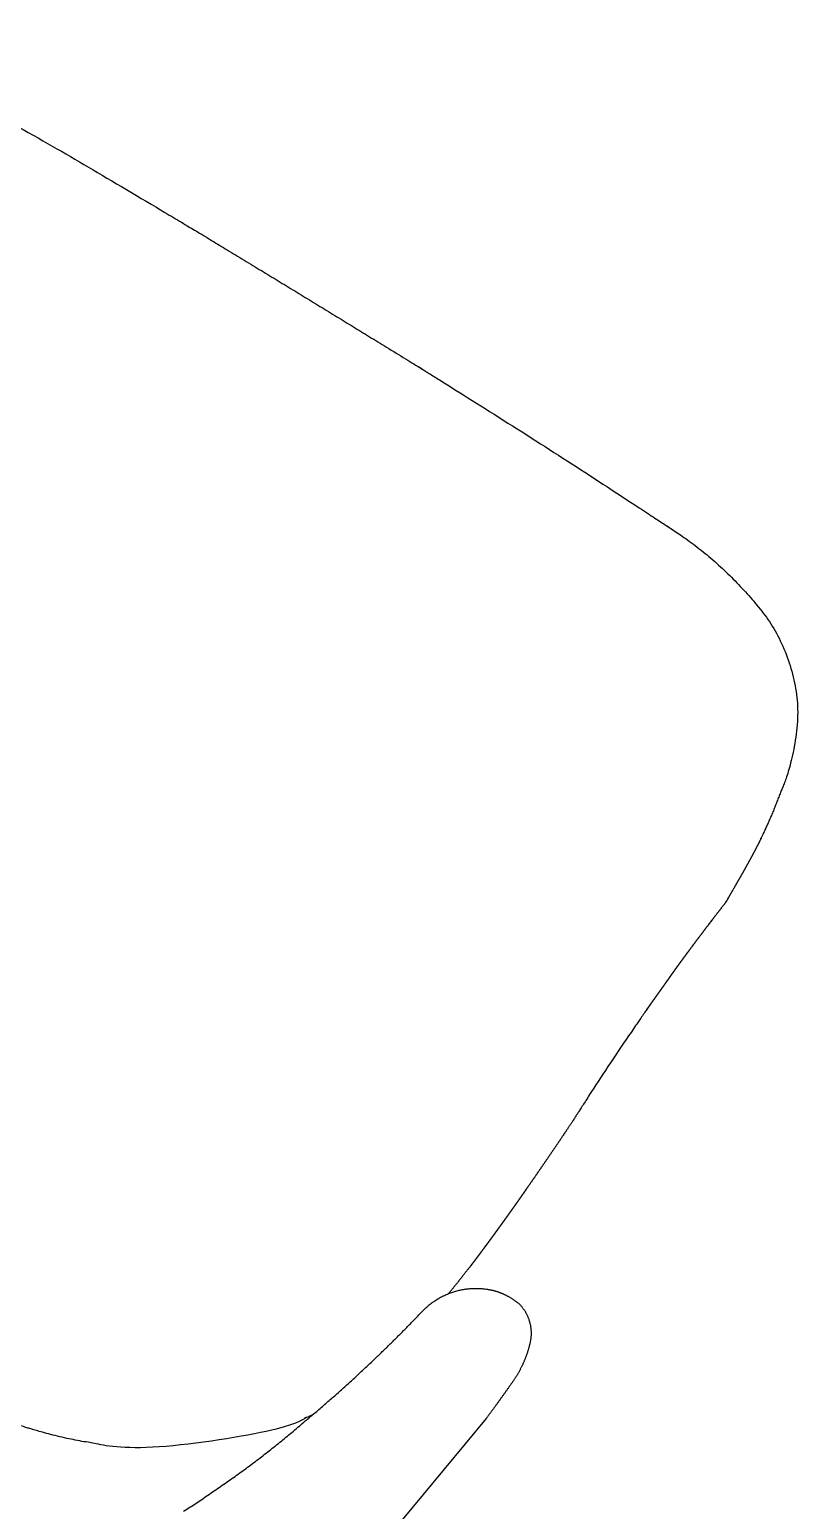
# Model space of a CAD drawing. Header units: inches. Extents: x 1174834 to 1369688, y -175882 to -108740.
# Drawn here: x 1319540 to 1319886, y -170013 to -169348 of the extents above; entities that cross this region are included whole.
import ezdxf

# ---------------------------------------------------------------- set-up
doc = ezdxf.new("R2010")
doc.units = ezdxf.units.IN
doc.header["$LTSCALE"] = 500
doc.header["$MEASUREMENT"] = 0
doc.linetypes.add('DASH', pattern=[0.35, 0.25, -0.1])
doc.layers.add('FF-FURN', color=51, linetype='Continuous')

# ---------------------------------------------------------------- blocks, each defined once
blk = doc.blocks.new('A$C48916692')
at = {"color": 3, "linetype": 'DASH', "ltscale": 150}
blk.add_lwpolyline([(10575.94, 6895.24), (10575.54, 6894.54), (10575.12, 6893.84), (10574.71, 6893.15), (10574.28, 6892.46), (10573.86, 6891.77), (10573.42, 6891.09), (10572.98, 6890.41), (10572.54, 6889.73), (10572.09, 6889.06), (10571.64, 6888.39), (10571.18, 6887.73), (10570.72, 6887.06), (10570.25, 6886.4), (10569.77, 6885.75), (10569.29, 6885.1), (10568.81, 6884.37), (10568.33, 6883.64), (10567.84, 6882.91), (10567.35, 6882.19), (10566.87, 6881.46), (10566.38, 6880.74), (10565.89, 6880.02), (10565.39, 6879.3), (10564.9, 6878.57), (10564.4, 6877.85), (10563.91, 6877.14), (10563.41, 6876.42), (10562.91, 6875.7), (10562.4, 6874.99), (10561.9, 6874.27), (10561.4, 6873.56), (10560.89, 6872.84), (10560.38, 6872.13), (10559.88, 6871.42), (10559.36, 6870.71), (10558.85, 6870), (10558.34, 6869.3), (10557.83, 6868.59), (10557.31, 6867.88), (10556.79, 6867.18), (10556.27, 6866.48), (10555.75, 6865.77), (10555.23, 6865.07), (10554.71, 6864.37), (10554.18, 6863.67), (10553.66, 6862.98), (10553.13, 6862.28), (10552.6, 6861.58), (10552.07, 6860.89), (10551.54, 6860.19), (10551, 6859.5), (10550.47, 6858.81), (10549.93, 6858.12), (10549.4, 6857.43), (10548.86, 6856.74), (10548.32, 6856.06), (10547.78, 6855.37), (10547.23, 6854.68), (10546.69, 6854), (10546.14, 6853.32), (10545.59, 6852.64), (10545.05, 6851.96), (10544.5, 6851.28), (10543.94, 6850.6), (10543.39, 6849.92), (10542.84, 6849.25), (10542.28, 6848.57), (10541.72, 6847.9), (10541.17, 6847.23), (10540.61, 6846.55), (10540.05, 6845.88), (10539.48, 6845.21), (10538.92, 6844.55), (10538.35, 6843.88), (10537.79, 6843.21), (10537.22, 6842.55), (10536.65, 6841.89), (10536.08, 6841.22), (10535.51, 6840.56), (10535.08, 6840.05), (10534.65, 6839.53), (10534.22, 6839.02), (10533.78, 6838.51), (10533.35, 6838), (10532.92, 6837.48), (10532.48, 6836.97), (10532.05, 6836.46), (10531.62, 6835.95), (10531.18, 6835.44), (10530.74, 6834.93), (10530.31, 6834.42), (10529.87, 6833.91), (10529.43, 6833.4), (10529, 6832.89), (10528.56, 6832.39), (10528.12, 6831.88), (10527.68, 6831.37), (10527.24, 6830.87), (10526.8, 6830.36), (10526.36, 6829.86), (10525.92, 6829.35), (10525.47, 6828.85), (10525.03, 6828.34), (10524.59, 6827.84), (10524.15, 6827.34), (10523.7, 6826.83), (10523.26, 6826.33), (10522.81, 6825.83), (10522.37, 6825.33), (10521.92, 6824.83), (10521.47, 6824.33), (10521.02, 6823.83), (10520.58, 6823.33), (10520.13, 6822.83), (10519.68, 6822.33), (10519.23, 6821.83), (10518.78, 6821.34), (10518.33, 6820.84), (10517.88, 6820.34), (10517.43, 6819.85), (10516.98, 6819.35), (10516.52, 6818.86), (10516.07, 6818.36), (10515.62, 6817.87), (10515.16, 6817.37), (10514.71, 6816.88), (10514.25, 6816.39), (10513.8, 6815.9), (10513.34, 6815.4), (10512.88, 6814.91), (10512.43, 6814.42), (10511.97, 6813.93), (10511.51, 6813.44), (10511.05, 6812.95), (10510.59, 6812.46), (10510.13, 6811.98), (10509.67, 6811.49), (10509.21, 6811), (10508.75, 6810.51), (10508.29, 6810.03), (10507.83, 6809.54), (10507.36, 6809.06), (10506.9, 6808.57), (10506.59, 6808.24), (10506.27, 6807.91), (10505.95, 6807.58), (10505.64, 6807.26), (10505.32, 6806.93), (10505, 6806.6), (10504.69, 6806.27), (10504.37, 6805.94), (10504.05, 6805.62), (10503.73, 6805.29), (10503.42, 6804.96), (10503.1, 6804.63), (10502.78, 6804.31), (10502.46, 6803.98), (10502.14, 6803.66), (10501.82, 6803.33), (10501.5, 6803), (10501.18, 6802.68), (10500.86, 6802.35), (10500.54, 6802.03), (10500.22, 6801.7), (10499.9, 6801.38), (10499.58, 6801.05), (10499.26, 6800.73), (10498.94, 6800.41), (10498.62, 6800.08), (10498.3, 6799.76), (10497.98, 6799.44), (10497.65, 6799.11), (10497.33, 6798.79), (10497.01, 6798.47), (10496.69, 6798.15), (10496.36, 6797.82), (10496.04, 6797.5), (10495.72, 6797.18), (10495.39, 6796.86), (10495.07, 6796.54), (10494.75, 6796.22), (10494.42, 6795.9), (10494.1, 6795.58), (10493.77, 6795.26), (10493.45, 6794.94), (10493.12, 6794.62), (10492.8, 6794.3), (10492.47, 6793.98), (10492.15, 6793.66), (10491.82, 6793.34), (10491.49, 6793.02), (10491.17, 6792.7), (10490.84, 6792.38), (10490.51, 6792.06), (10490.19, 6791.75), (10489.86, 6791.43), (10489.53, 6791.11), (10489.2, 6790.79), (10488.88, 6790.48), (10488.55, 6790.16), (10488.22, 6789.84), (10487.89, 6789.53), (10487.56, 6789.21), (10487.23, 6788.9), (10486.9, 6788.58), (10486.57, 6788.27), (10486.24, 6787.95), (10485.89, 6787.61), (10485.54, 6787.26), (10485.19, 6786.9), (10484.85, 6786.55), (10484.52, 6786.18), (10484.19, 6785.81), (10483.87, 6785.44), (10483.55, 6785.06), (10483.24, 6784.68), (10482.93, 6784.29), (10482.63, 6783.9), (10482.34, 6783.5), (10482.05, 6783.1), (10481.77, 6782.69), (10481.49, 6782.29), (10481.22, 6781.87), (10480.96, 6781.45), (10480.7, 6781.03), (10480.45, 6780.61), (10480.2, 6780.18), (10479.96, 6779.75), (10479.73, 6779.31), (10479.51, 6778.87), (10479.29, 6778.43), (10479.07, 6777.98), (10478.87, 6777.54), (10478.67, 6777.08), (10478.48, 6776.63), (10478.29, 6776.17), (10478.11, 6775.71), (10477.94, 6775.25), (10477.77, 6774.78), (10477.62, 6774.31), (10477.46, 6773.84), (10477.32, 6773.37), (10477.18, 6772.9), (10477.05, 6772.42), (10476.93, 6771.94), (10476.81, 6771.46), (10476.7, 6770.98), (10476.6, 6770.5), (10476.51, 6770.01), (10476.42, 6769.53), (10476.34, 6769.04), (10476.27, 6768.55), (10476.2, 6768.06), (10476.14, 6767.57), (10476.09, 6767.08), (10476.05, 6766.59), (10476.01, 6766.1), (10475.98, 6765.6), (10475.96, 6765.11), (10475.95, 6764.62), (10475.94, 6764.12), (10475.94, 6763.63), (10475.95, 6763.13), (10475.96, 6762.64), (10475.98, 6762.15), (10476.01, 6761.65), (10476.05, 6761.16), (10476.09, 6760.67), (10476.14, 6760.18), (10476.2, 6759.69), (10476.27, 6759.2), (10476.31, 6758.94), (10476.35, 6758.67), (10476.39, 6758.41), (10476.43, 6758.15), (10476.48, 6757.89), (10476.53, 6757.63), (10476.58, 6757.37), (10476.64, 6757.11), (10476.69, 6756.85), (10476.75, 6756.59), (10476.82, 6756.33), (10476.88, 6756.07), (10476.95, 6755.82), (10477.02, 6755.56), (10477.09, 6755.31), (10477.16, 6755.05), (10477.24, 6754.8), (10477.31, 6754.54), (10477.4, 6754.29), (10477.48, 6754.04), (10477.56, 6753.79), (10477.65, 6753.54), (10477.74, 6753.29), (10477.83, 6753.04), (10477.93, 6752.79), (10478.03, 6752.54), (10478.12, 6752.3), (10478.23, 6752.05), (10478.33, 6751.81), (10478.44, 6751.56), (10478.54, 6751.32), (10478.66, 6751.08), (10478.77, 6750.84), (10478.88, 6750.6), (10479, 6750.36), (10479.12, 6750.13), (10479.24, 6749.89), (10479.37, 6749.66), (10479.49, 6749.42), (10479.62, 6749.19), (10479.75, 6748.96), (10479.88, 6748.73), (10480.02, 6748.5), (10480.15, 6748.27), (10480.29, 6748.05), (10480.43, 6747.82), (10480.58, 6747.6), (10480.72, 6747.38), (10480.87, 6747.15), (10481.02, 6746.93), (10481.17, 6746.72), (10481.32, 6746.5), (10481.48, 6746.28), (10481.63, 6746.07), (10481.79, 6745.86), (10481.95, 6745.65), (10482.12, 6745.44), (10482.28, 6745.23), (10482.45, 6745.02), (10482.62, 6744.82), (10482.79, 6744.62), (10482.96, 6744.41), (10483.14, 6744.21), (10483.31, 6744.02), (10483.52, 6743.83), (10483.73, 6743.65), (10483.95, 6743.46), (10484.17, 6743.29), (10484.39, 6743.11), (10484.61, 6742.94), (10484.84, 6742.77), (10485.06, 6742.61), (10485.3, 6742.45), (10485.53, 6742.29), (10485.76, 6742.14), (10486, 6741.99), (10486.24, 6741.84), (10486.48, 6741.69), (10486.73, 6741.55), (10486.97, 6741.42), (10487.22, 6741.29), (10487.47, 6741.16), (10487.72, 6741.03), (10487.97, 6740.91), (10488.23, 6740.79), (10488.49, 6740.68), (10488.74, 6740.57), (10489, 6740.46), (10489.27, 6740.36), (10489.53, 6740.26), (10489.79, 6740.17), (10490.06, 6740.07), (10490.33, 6739.99), (10490.6, 6739.9), (10490.87, 6739.83), (10491.14, 6739.75), (10491.41, 6739.68), (10491.68, 6739.61), (10491.96, 6739.55), (10492.23, 6739.49), (10492.51, 6739.44), (10492.78, 6739.39), (10493.06, 6739.34), (10493.34, 6739.3), (10493.62, 6739.26), (10493.9, 6739.23), (10494.18, 6739.2), (10494.46, 6739.17), (10494.74, 6739.15), (10495.02, 6739.13), (10495.3, 6739.12), (10495.58, 6739.11), (10495.86, 6739.1), (10496.14, 6739.1), (10496.42, 6739.1), (10496.7, 6739.11), (10496.98, 6739.12), (10497.26, 6739.14), (10497.54, 6739.16), (10497.82, 6739.18), (10498.1, 6739.21), (10498.38, 6739.24), (10498.66, 6739.28), (10498.94, 6739.32), (10499.22, 6739.37), (10499.49, 6739.41), (10499.77, 6739.47), (10500.05, 6739.52), (10500.34, 6739.59), (10500.64, 6739.66), (10500.93, 6739.73), (10501.22, 6739.8), (10501.52, 6739.87), (10501.81, 6739.94), (10502.1, 6740.02), (10502.4, 6740.1), (10502.69, 6740.18), (10502.98, 6740.26), (10503.27, 6740.34), (10503.56, 6740.43), (10503.85, 6740.51), (10504.14, 6740.6), (10504.43, 6740.69), (10504.71, 6740.79), (10505, 6740.88), (10505.29, 6740.98), (10505.57, 6741.07), (10505.86, 6741.17), (10506.14, 6741.27), (10506.43, 6741.38), (10506.71, 6741.48), (10506.99, 6741.59), (10507.28, 6741.7), (10507.56, 6741.81), (10507.84, 6741.92), (10508.12, 6742.03), (10508.4, 6742.15), (10508.68, 6742.26), (10508.96, 6742.38), (10509.23, 6742.5), (10509.51, 6742.62), (10509.79, 6742.75), (10510.06, 6742.87), (10510.34, 6743), (10510.61, 6743.13), (10510.88, 6743.26), (10511.15, 6743.39), (10511.43, 6743.53), (10511.7, 6743.66), (10511.96, 6743.8), (10512.23, 6743.94), (10512.5, 6744.08), (10512.77, 6744.22), (10513.03, 6744.36), (10513.3, 6744.51), (10513.56, 6744.66), (10513.83, 6744.8), (10514.09, 6744.95), (10514.35, 6745.11), (10514.61, 6745.26), (10514.87, 6745.41), (10515.13, 6745.57), (10515.39, 6745.73), (10515.64, 6745.89), (10515.9, 6746.05), (10516.15, 6746.21), (10516.41, 6746.38), (10516.66, 6746.54), (10516.91, 6746.71), (10517.16, 6746.88), (10517.41, 6747.05), (10517.66, 6747.23), (10517.92, 6747.41), (10518.19, 6747.59), (10518.46, 6747.78), (10518.72, 6747.96), (10518.99, 6748.15), (10519.25, 6748.33), (10519.51, 6748.52), (10519.78, 6748.7), (10520.04, 6748.89), (10520.31, 6749.08), (10520.57, 6749.26), (10520.84, 6749.45), (10521.1, 6749.63), (10521.37, 6749.82), (10521.63, 6750.01), (10521.89, 6750.19), (10522.16, 6750.38), (10522.42, 6750.57), (10522.68, 6750.75), (10522.95, 6750.94), (10523.21, 6751.13), (10523.47, 6751.32), (10523.74, 6751.5), (10524, 6751.69), (10524.26, 6751.88), (10524.53, 6752.07), (10524.79, 6752.26), (10525.05, 6752.44), (10525.31, 6752.63), (10525.57, 6752.82), (10525.84, 6753.01), (10526.1, 6753.2), (10526.36, 6753.39), (10526.62, 6753.58), (10526.88, 6753.77), (10527.15, 6753.96), (10527.41, 6754.15), (10527.67, 6754.34), (10527.93, 6754.53), (10528.19, 6754.72), (10528.45, 6754.91), (10528.71, 6755.1), (10528.97, 6755.29), (10529.24, 6755.48), (10529.5, 6755.67), (10529.76, 6755.86), (10530.02, 6756.05), (10530.28, 6756.25), (10530.54, 6756.44), (10530.8, 6756.63), (10531.06, 6756.82), (10531.32, 6757.01), (10531.58, 6757.21), (10531.84, 6757.4), (10532.1, 6757.59), (10532.36, 6757.78), (10532.61, 6757.98), (10532.87, 6758.17), (10533.13, 6758.36), (10533.39, 6758.56), (10533.65, 6758.75), (10533.91, 6758.94), (10534.17, 6759.14), (10534.43, 6759.33), (10579.97, 6796.99)], dxfattribs=at)
blk.add_rational_spline([(10176.76, 7266.85), (10169.87, 7263.65), (10163.92, 7260.9), (10163.92, 7260.9), (10163.92, 7260.9), (10162.17, 7260.06), (10160.38, 7259.2), (10157.38, 7257.74), (10154.24, 7256.19), (10151.09, 7254.64), (10147.79, 7252.97), (10144.49, 7251.31), (10140.97, 7249.51), (10137.45, 7247.71), (10133.7, 7245.75), (10129.95, 7243.8), (10126.08, 7241.75), (10122.21, 7239.7), (10118.19, 7237.54), (10114.16, 7235.39), (10110.02, 7233.13), (10105.87, 7230.88), (10101.57, 7228.52), (10097.26, 7226.16), (10092.81, 7223.69), (10060.31, 7204.45), (10026.68, 7187.26), (10026.28, 7187.04), (10025.93, 7186.86), (10025.16, 7186.45), (10024.5, 7186.1), (10023.84, 7185.76), (10023.05, 7185.35), (10022.27, 7184.94), (10021.44, 7184.52), (10020.62, 7184.1), (10019.17, 7183.36), (10017.71, 7182.62), (10015.82, 7181.68), (10013.93, 7180.74), (10011.95, 7179.76), (10009.97, 7178.79), (10007.62, 7177.65), (10005.27, 7176.51), (10002.94, 7175.39), (10000.63, 7174.28), (9998.49, 7173.27), (9998.48, 7173.26), (9998.47, 7173.26), (9998.14, 7173.1), (9997.7, 7172.9), (9997.26, 7172.7), (9996.8, 7172.49), (9996.78, 7172.48), (9996.76, 7172.47), (9992.01, 7170.2), (9987.24, 7167.98), (9986.1, 7167.25), (9984.94, 7166.5), (9982.66, 7165.03), (9980.48, 7163.61), (9978.31, 7162.19), (9976.8, 7161.2), (9975.29, 7160.21), (9974.25, 7159.53), (9973.21, 7158.84), (9972.23, 7158.19), (9971.24, 7157.54), (9970.26, 7156.88), (9969.28, 7156.22), (9968.31, 7155.56), (9967.33, 7154.9), (9966.36, 7154.23), (9965.4, 7153.55), (9964.29, 7152.77), (9963.18, 7151.99), (9962.11, 7151.21), (9961.05, 7150.44), (9959.73, 7149.47), (9947.82, 7140.33), (9936.99, 7129.93), (9907.9, 7103.52), (9912.28, 7064.47), (9912.28, 7064.47), (9912.28, 7064.47), (9917.22, 7033.36), (9933.25, 7006.24), (9965.51, 6948.74), (9999.47, 6892.22), (10015.16, 6866.21), (10031, 6840.3), (10046.8, 6814.37), (10062.76, 6788.53), (10062.76, 6788.53), (10062.76, 6788.53), (10097.51, 6732.49), (10133.9, 6677.51), (10133.9, 6677.51), (10133.9, 6677.51), (10150.69, 6650.85), (10176.11, 6632.24), (10208.84, 6610.49), (10245.63, 6624.3), (10259.83, 6629.17), (10273.39, 6635.59), (10274.86, 6636.32), (10276.04, 6636.91), (10277.21, 6637.5), (10278.41, 6638.13), (10279.62, 6638.76), (10280.66, 6639.31), (10281.7, 6639.87), (10282.73, 6640.43), (10283.77, 6641), (10284.8, 6641.57), (10285.83, 6642.14), (10286.86, 6642.72), (10287.89, 6643.29), (10288.98, 6643.9), (10290.06, 6644.51), (10291.63, 6645.4), (10293.2, 6646.29), (10295.46, 6647.58), (10297.72, 6648.87), (10300.07, 6650.23), (10301.26, 6650.92), (10302.43, 6651.59), (10302.43, 6651.59), (10302.43, 6651.59), (10306.59, 6654.82), (10310.78, 6658.01), (10310.78, 6658.01), (10310.78, 6658.01), (10310.8, 6658.02), (10310.82, 6658.04), (10311.21, 6658.35), (10311.59, 6658.65), (10311.97, 6658.95), (10312.26, 6659.17), (10312.27, 6659.18), (10312.28, 6659.18), (10314.16, 6660.62), (10316.21, 6662.17), (10318.26, 6663.73), (10320.35, 6665.3), (10322.44, 6666.87), (10324.21, 6668.18), (10325.98, 6669.5), (10327.68, 6670.75), (10329.39, 6672), (10330.71, 6672.96), (10332.03, 6673.92), (10332.78, 6674.45), (10333.53, 6674.99), (10334.25, 6675.51), (10334.98, 6676.02), (10335.59, 6676.45), (10336.2, 6676.88), (10336.91, 6677.38), (10337.24, 6677.6), (10337.61, 6677.86), (10337.61, 6677.86), (10337.61, 6677.86), (10368.27, 6699.91), (10400.24, 6720.02), (10400.24, 6720.02), (10400.24, 6720.02), (10404.47, 6722.86), (10408.54, 6725.6), (10412.61, 6728.35), (10416.51, 6731.01), (10420.4, 6733.67), (10424.17, 6736.26), (10427.93, 6738.85), (10431.51, 6741.36), (10435.1, 6743.86), (10438.56, 6746.31), (10442.01, 6748.75), (10445.22, 6751.05), (10448.43, 6753.36), (10451.42, 6755.54), (10454.41, 6757.71), (10457.23, 6759.8), (10460.04, 6761.89), (10462.71, 6763.89), (10464.3, 6765.09), (10465.84, 6766.26), (10465.84, 6766.26), (10465.84, 6766.26), (10472.11, 6771.15), (10478.29, 6776.16)], [0.999838019035, 0.999887936586, 1, 1, 1, 1, 1, 1, 1, 1, 1, 1, 1, 1, 1, 1, 1, 1, 1, 1, 1, 1, 1, 1, 1, 0.999520795268, 1, 1, 1, 1, 1, 1, 1, 1, 1, 1, 1, 1, 1, 1, 1, 1, 1, 1, 1, 1, 1, 1, 1, 1, 1, 1, 1, 1, 1, 0.999990679768, 1, 1, 1, 1, 1, 1, 1, 1, 1, 1, 1, 1, 1, 1, 1, 1, 1, 1, 1, 1, 1, 1, 1, 0.998450804252, 1, 0.890297029991, 1, 1, 1, 0.982314669022, 1, 0.999889591183, 1, 0.999995732862, 1, 0.999995732859, 1, 1, 1, 0.999889591183, 1, 1, 1, 0.982314669022, 1, 0.890297029991, 1, 0.998450804252, 1, 1, 1, 1, 1, 1, 1, 1, 1, 1, 1, 1, 1, 1, 1, 1, 1, 1, 1, 1, 1, 1, 1, 1, 1, 0.99999067977, 1, 1, 1, 1, 1, 1, 1, 1, 1, 1, 1, 1, 1, 1, 1, 1, 1, 1, 1, 1, 1, 1, 1, 1, 1, 1, 1, 1, 1, 1, 1, 1, 1, 0.999520795267, 1, 1, 1, 1, 1, 1, 1, 1, 1, 1, 1, 1, 1, 1, 1, 1, 1, 1, 1, 1, 1, 1, 1, 1, 1, 0.999864008869, 0.999819535565], degree=2, knots=[218.72272, 218.72272, 218.72272, 219, 219, 220, 220, 221, 221, 222, 222, 223, 223, 224, 224, 225, 225, 226, 226, 227, 227, 228, 228, 229, 229, 230, 230, 231, 231, 232, 232, 233, 233, 234, 234, 235, 235, 236, 236, 237, 237, 238, 238, 239, 239, 240, 240, 241, 241, 242, 242, 243, 243, 244, 244, 245, 245, 246, 246, 247, 247, 248, 248, 249, 249, 250, 250, 251, 251, 252, 252, 253, 253, 254, 254, 255, 255, 256, 256, 257, 257, 258, 258, 259, 259, 260, 260, 261, 261, 262, 262, 263, 263, 264, 264, 265, 265, 266, 266, 267, 267, 268, 268, 269, 269, 270, 270, 271, 271, 272, 272, 273, 273, 274, 274, 275, 275, 276, 276, 277, 277, 278, 278, 279, 279, 280, 280, 281, 281, 282, 282, 283, 283, 284, 284, 285, 285, 286, 286, 287, 287, 288, 288, 289, 289, 290, 290, 291, 291, 292, 292, 293, 293, 294, 294, 295, 295, 296, 296, 297, 297, 298, 298, 299, 299, 300, 300, 301, 301, 302, 302, 303, 303, 304, 304, 305, 305, 306, 306, 307, 307, 308, 308, 309, 309, 310, 310, 311, 311, 312, 312, 312.336485, 312.336485, 312.336485], dxfattribs=at)
at = {"layer": 'FF-FURN', "color": 250, "linetype": 'Continuous'}
blk.add_rational_spline([(10532.92, 6837.48), (10533.65, 6839.14), (10534.3, 6840.71), (10534.3, 6840.71), (10534.3, 6840.71), (10552.06, 6885.94), (10545.72, 6934.11), (10545.22, 6937.62), (10544.69, 6940.62), (10544.16, 6943.62), (10543.36, 6947.43), (10542.56, 6951.25), (10541.56, 6955.03), (10540.57, 6958.82), (10539.92, 6961), (10539.27, 6963.19), (10538.81, 6964.7), (10538.35, 6966.2), (10537.66, 6968.38), (10536.97, 6970.57), (10535.84, 6973.94), (10534.85, 6976.89), (10533.37, 6981.02), (10533.37, 6981.02), (10533.37, 6981.02), (10531.32, 6986.65), (10529.15, 6992.24), (10528.99, 6992.65), (10528.82, 6993.06), (10526.48, 6998.99), (10523.84, 7005.11), (10521.2, 7011.23), (10518.3, 7017.46), (10515.41, 7023.69), (10512.26, 7030.02), (10509.11, 7036.36), (10506.58, 7041.17), (10504.06, 7045.99), (10501.4, 7050.91), (10498.75, 7055.84), (10495.97, 7060.79), (10493.18, 7065.73), (10491.25, 7069.09), (10489.33, 7072.45), (10487.11, 7076.26), (10484.89, 7080.07), (10482.09, 7084.79), (10479.3, 7089.5), (10475.9, 7095.16), (10472.5, 7100.81), (10470.57, 7103.96), (10469.04, 7106.45), (10468.64, 7107.1), (10468.56, 7107.22), (10468.49, 7107.34), (10468.42, 7107.46), (10468.35, 7107.58), (10467.95, 7108.23), (10466.43, 7110.73), (10464.52, 7113.89), (10461.04, 7119.5), (10457.57, 7125.11), (10454.65, 7129.75), (10451.73, 7134.39), (10449.36, 7138.1), (10446.99, 7141.82), (10444.88, 7145.07), (10442.77, 7148.32), (10439.65, 7153.06), (10436.52, 7157.79), (10433.35, 7162.41), (10430.18, 7167.02), (10427.05, 7171.47), (10423.93, 7175.92), (10419.73, 7181.61), (10415.53, 7187.31), (10411.32, 7192.73), (10407.1, 7198.15), (10402.87, 7203.3), (10398.63, 7208.44), (10394.43, 7213.24), (10394.14, 7213.58), (10393.85, 7213.91), (10389.87, 7218.39), (10385.8, 7222.79), (10382.8, 7225.99), (10380.63, 7228.22), (10378.14, 7230.77), (10376.52, 7232.38), (10374.89, 7233.99), (10373.77, 7235.09), (10372.64, 7236.19), (10370.99, 7237.76), (10369.34, 7239.34), (10366.43, 7241.95), (10363.52, 7244.57), (10360.49, 7247.02), (10357.47, 7249.48), (10355.04, 7251.32), (10352.61, 7253.16), (10349.72, 7255.22), (10349.72, 7255.22), (10349.72, 7255.22), (10309.78, 7282.88), (10261.43, 7287.76), (10261.37, 7287.76), (10261.3, 7287.77)], [1, 1, 1, 1, 1, 0.96828063382, 1, 1, 1, 1, 1, 1, 1, 1, 1, 1, 1, 1, 1, 1, 1, 1, 1, 1, 1, 0.999944623926, 1, 1, 1, 1, 1, 1, 1, 1, 1, 1, 1, 1, 1, 1, 1, 1, 1, 1, 1, 1, 1, 1, 1, 1, 1, 1, 1, 1, 1, 1, 1, 1, 1, 1, 1, 1, 1, 1, 1, 1, 1, 1, 1, 1, 1, 1, 1, 1, 1, 1, 1, 1, 1, 1, 1, 1, 1, 0.999944623926, 1, 1, 1, 1, 1, 1, 1, 1, 1, 1, 1, 1, 1, 1, 1, 1, 1, 1, 1, 0.96828063382, 1, 1, 1], degree=2, knots=[150.252666, 150.252666, 150.252666, 151, 151, 152, 152, 153, 153, 154, 154, 155, 155, 156, 156, 157, 157, 158, 158, 159, 159, 160, 160, 161, 161, 162, 162, 163, 163, 164, 164, 165, 165, 166, 166, 167, 167, 168, 168, 169, 169, 170, 170, 171, 171, 172, 172, 173, 173, 174, 174, 175, 175, 176, 176, 177, 177, 178, 178, 179, 179, 180, 180, 181, 181, 182, 182, 183, 183, 184, 184, 185, 185, 186, 186, 187, 187, 188, 188, 189, 189, 190, 190, 191, 191, 192, 192, 193, 193, 194, 194, 195, 195, 196, 196, 197, 197, 198, 198, 199, 199, 200, 200, 201, 201, 202, 202, 202.028004, 202.028004, 202.028004], dxfattribs=at)

msp = doc.modelspace()

# ---------------------------------------------------------------- block references
at = {"color": 3, "xscale": -1, "rotation": 90}
msp.add_blockref('A$C48916692', (1326504.56, -159437.57), dxfattribs=at)

doc.saveas('drawing.dxf')
